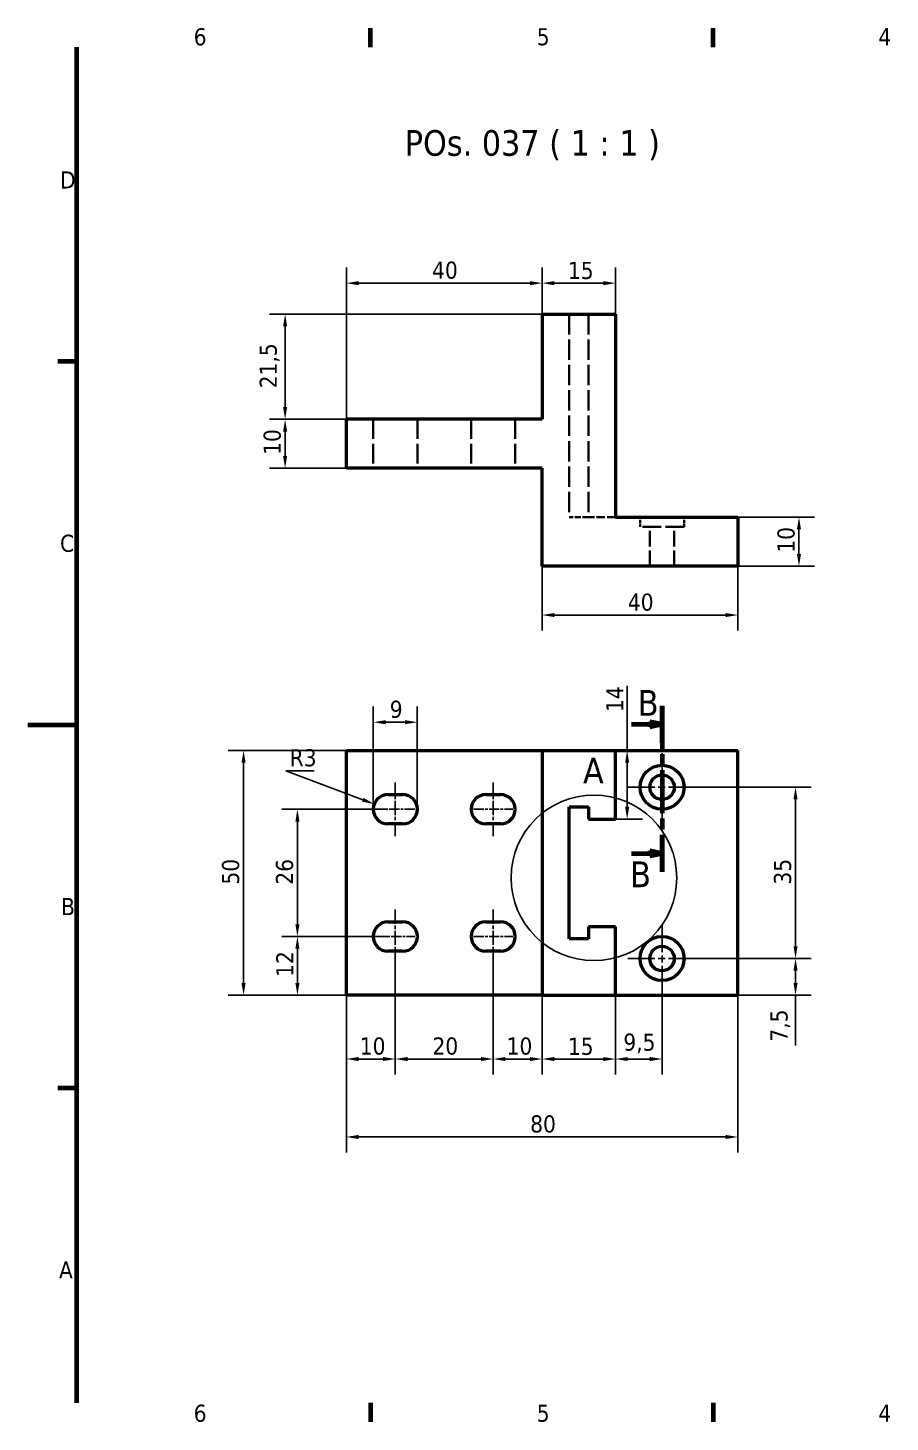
# Model space of a CAD drawing. Header units: millimetres. Extents: x 0 to 420, y 0 to 297.
# Drawn here: x 0 to 176.2, y 6 to 291 of the extents above; entities that cross this region are included whole.
import ezdxf

# ---------------------------------------------------------------- set-up
doc = ezdxf.new("R2010")
doc.units = ezdxf.units.MM
doc.linetypes.add('CHAIN', pattern=[0.3543, 0.2362, -0.0295, 0.0591, -0.0295])
doc.linetypes.add('DASHED', pattern=[0.2068, 0.1655, -0.0413])
for name, color, linetype, lineweight in [('Border (ISO)', 7, 'Continuous', 70), ('Center Mark (ISO)', 7, 'Continuous', 25), ('Centerline (ISO)', 7, 'Continuous', 25), ('Detail Boundary (ISO)', 7, 'Continuous', 25), ('Dimension (ISO)', 7, 'Continuous', 25), ('Hidden (ISO)', 7, 'DASHED', 35), ('Section Line (ISO)', 7, 'CHAIN', 70), ('Symbol (ISO)', 7, 'Continuous', 25), ('Visible (ISO)', 7, 'Continuous', 50)]:
    doc.layers.add(name, color=color, linetype=linetype, lineweight=lineweight)
doc.styles.add('Label Text (ISO)', font='tahoma.ttf')
doc.styles.add('Note Text (ISO)', font='tahoma.ttf')
doc.styles.add('Text Style45', font='tahoma.ttf')
doc.dimstyles.new('Default - Method 1b (ISO)', dxfattribs={"dimtxt": 3.5, "dimasz": 2.5, "dimexe": 3.175, "dimexo": 0, "dimgap": 0.762, "dimtad": 1, "dimtoh": 1, "dimrnd": 1e-08, "dimtxsty": 'Note Text (ISO)', "dimcen": 0.09, "dimdle": 10, "dimclrd": 256, "dimclre": 256, "dimclrt": 256, "dimazin": 2, "dimtfac": 1, "dimtmove": 0, "dimatfit": 3, "dimfxl": 0, "dimtolj": 1, "dimlwd": -1, "dimlwe": -1, "dimarcsym": 0})

# ---------------------------------------------------------------- blocks, each defined once
blk = doc.blocks.new('Borders Default Border')
at = {"layer": 'Border (ISO)'}
for p, q in [((70, 287), (70, 290.9)), ((140, 287), (140, 290.9)), ((10, 222.75), (6.1, 222.75)), ((10, 74.25), (6.1, 74.25)), ((70, 10), (70, 6.1)), ((140, 10), (140, 6.1))]:
    blk.add_line(p, q, dxfattribs=at)
at = {"layer": 'Border (ISO)', "flags": 128}
for points in [[(10, 10), (10, 287)], [(0, 148.5), (10, 148.5)]]:
    blk.add_lwpolyline(points, dxfattribs=at)
at = {"layer": 'Border (ISO)', "char_height": 3.5, "attachment_point": 7, "style": 'Note Text (ISO)'}
for s, insert in [('6', (33.88, 287.33)), ('5', (103.98, 287.33)), ('4', (173.78, 287.4)), ('D', (6.57, 258.13)), ('C', (6.56, 183.81)), ('B', (6.78, 109.63)), ('A', (6.36, 35.38)), ('6', (33.88, 6.03)), ('5', (103.98, 6.03)), ('4', (173.78, 6.1))]:
    blk.add_mtext(s, dxfattribs=dict(at, insert=insert))
blk = doc.blocks.new('*D5')
at = {"layer": 'Defpoints', "color": 0}
for p in [(105.07, 238.79), (105.07, 232.46), (65.07, 210.96)]:
    blk.add_point(p, dxfattribs=at)
at = {"layer": 'Dimension (ISO)'}
for p, q in [((65.07, 210.96), (65.07, 241.97)), ((105.07, 232.46), (105.07, 241.97)), ((67.57, 238.79), (102.57, 238.79))]:
    blk.add_line(p, q, dxfattribs=at)
for points in [[(67.57, 239.21), (67.57, 238.37), (65.07, 238.79)], [(102.57, 239.21), (102.57, 238.37), (105.07, 238.79)]]:
    blk.add_solid(points, dxfattribs=at)
at = {"layer": 'Dimension (ISO)', "insert": (82.59, 243.2), "char_height": 3.5, "attachment_point": 1, "style": 'Note Text (ISO)'}
blk.add_mtext('\\A1;40', dxfattribs=at)
blk = doc.blocks.new('*D6')
at = {"layer": 'Defpoints', "color": 0}
for p in [(120.07, 238.79), (105.07, 232.46), (120.07, 232.46)]:
    blk.add_point(p, dxfattribs=at)
at = {"layer": 'Dimension (ISO)'}
for p, q in [((105.07, 232.46), (105.07, 241.97)), ((120.07, 232.46), (120.07, 241.97)), ((107.57, 238.79), (117.57, 238.79))]:
    blk.add_line(p, q, dxfattribs=at)
for points in [[(107.57, 239.21), (107.57, 238.37), (105.07, 238.79)], [(117.57, 239.21), (117.57, 238.37), (120.07, 238.79)]]:
    blk.add_solid(points, dxfattribs=at)
at = {"layer": 'Dimension (ISO)', "insert": (110.34, 243.14), "char_height": 3.5, "attachment_point": 1, "style": 'Note Text (ISO)'}
blk.add_mtext('\\A1;15', dxfattribs=at)
blk = doc.blocks.new('*D7')
at = {"layer": 'Defpoints', "color": 0}
for p in [(110.57, 232.46), (52.56, 210.96), (65.07, 210.96)]:
    blk.add_point(p, dxfattribs=at)
at = {"layer": 'Dimension (ISO)'}
for p, q in [((110.57, 232.46), (49.39, 232.46)), ((52.56, 229.96), (52.56, 213.46)), ((65.07, 210.96), (49.39, 210.96))]:
    blk.add_line(p, q, dxfattribs=at)
for points in [[(52.14, 229.96), (52.98, 229.96), (52.56, 232.46)], [(52.14, 213.46), (52.98, 213.46), (52.56, 210.96)]]:
    blk.add_solid(points, dxfattribs=at)
at = {"layer": 'Dimension (ISO)', "insert": (47.36, 217.3), "char_height": 3.5, "attachment_point": 1, "rotation": 90, "style": 'Note Text (ISO)'}
blk.add_mtext('\\A1;21,5', dxfattribs=at)
blk = doc.blocks.new('*D8')
at = {"layer": 'Defpoints', "color": 0}
for p in [(65.07, 210.96), (52.56, 200.96), (65.07, 200.96)]:
    blk.add_point(p, dxfattribs=at)
at = {"layer": 'Dimension (ISO)'}
for p, q in [((65.07, 210.96), (49.39, 210.96)), ((52.56, 208.46), (52.56, 203.46)), ((65.07, 200.96), (49.39, 200.96))]:
    blk.add_line(p, q, dxfattribs=at)
for points in [[(52.14, 208.46), (52.98, 208.46), (52.56, 210.96)], [(52.14, 203.46), (52.98, 203.46), (52.56, 200.96)]]:
    blk.add_solid(points, dxfattribs=at)
at = {"layer": 'Dimension (ISO)', "insert": (48.16, 203.7), "char_height": 3.5, "attachment_point": 1, "rotation": 90, "style": 'Note Text (ISO)'}
blk.add_mtext('\\A1;10', dxfattribs=at)
blk = doc.blocks.new('*D9')
at = {"layer": 'Defpoints', "color": 0}
for p in [(65.07, 93.27), (145.07, 93.27), (145.07, 64.3)]:
    blk.add_point(p, dxfattribs=at)
at = {"layer": 'Dimension (ISO)'}
for p, q in [((65.07, 93.27), (65.07, 61.12)), ((145.07, 93.27), (145.07, 61.12)), ((67.57, 64.3), (142.57, 64.3))]:
    blk.add_line(p, q, dxfattribs=at)
for points in [[(67.57, 64.72), (67.57, 63.88), (65.07, 64.3)], [(142.57, 64.72), (142.57, 63.88), (145.07, 64.3)]]:
    blk.add_solid(points, dxfattribs=at)
at = {"layer": 'Dimension (ISO)', "insert": (102.63, 68.72), "char_height": 3.5, "attachment_point": 1, "style": 'Note Text (ISO)'}
blk.add_mtext('\\A1;80', dxfattribs=at)
blk = doc.blocks.new('2dDetail0')
at = {"layer": 'Detail Boundary (ISO)'}
blk.add_circle((115.66, 117.25), 16.92, dxfattribs=at)
at = {"layer": 'Detail Boundary (ISO)', "insert": (113.43, 136.55), "char_height": 5.25, "attachment_point": 7, "style": 'Label Text (ISO)'}
blk.add_mtext('A', dxfattribs=at)
blk = doc.blocks.new('*D15')
at = {"layer": 'Defpoints', "color": 0}
for p in [(120.07, 143.27), (122.44, 143.27), (120.07, 129.27)]:
    blk.add_point(p, dxfattribs=at)
at = {"layer": 'Dimension (ISO)'}
for p, q in [((122.44, 143.27), (122.44, 156.5)), ((120.07, 143.27), (125.61, 143.27)), ((122.44, 131.77), (122.44, 140.77)), ((120.07, 129.27), (125.61, 129.27))]:
    blk.add_line(p, q, dxfattribs=at)
for points in [[(122.02, 140.77), (122.86, 140.77), (122.44, 143.27)], [(122.02, 131.77), (122.86, 131.77), (122.44, 129.27)]]:
    blk.add_solid(points, dxfattribs=at)
at = {"layer": 'Dimension (ISO)', "insert": (118.16, 151.14), "char_height": 3.5, "attachment_point": 1, "rotation": 90, "style": 'Note Text (ISO)'}
blk.add_mtext('\\A1;14', dxfattribs=at)
blk = doc.blocks.new('*D16')
at = {"layer": 'Defpoints', "color": 0}
for p in [(75.07, 99.77), (65.07, 93.27), (75.07, 80.23)]:
    blk.add_point(p, dxfattribs=at)
at = {"layer": 'Dimension (ISO)'}
for p, q in [((75.07, 99.77), (75.07, 77.06)), ((65.07, 93.27), (65.07, 77.06)), ((67.57, 80.23), (72.57, 80.23))]:
    blk.add_line(p, q, dxfattribs=at)
for points in [[(67.57, 80.65), (67.57, 79.81), (65.07, 80.23)], [(72.57, 80.65), (72.57, 79.81), (75.07, 80.23)]]:
    blk.add_solid(points, dxfattribs=at)
at = {"layer": 'Dimension (ISO)', "insert": (67.81, 84.64), "char_height": 3.5, "attachment_point": 1, "style": 'Note Text (ISO)'}
blk.add_mtext('\\A1;10', dxfattribs=at)
blk = doc.blocks.new('*D17')
at = {"layer": 'Defpoints', "color": 0}
for p in [(75.07, 99.77), (95.07, 99.77), (95.07, 80.23)]:
    blk.add_point(p, dxfattribs=at)
at = {"layer": 'Dimension (ISO)'}
for p, q in [((75.07, 99.77), (75.07, 77.06)), ((95.07, 99.77), (95.07, 77.06)), ((77.57, 80.23), (92.57, 80.23))]:
    blk.add_line(p, q, dxfattribs=at)
for points in [[(77.57, 80.65), (77.57, 79.81), (75.07, 80.23)], [(92.57, 80.65), (92.57, 79.81), (95.07, 80.23)]]:
    blk.add_solid(points, dxfattribs=at)
at = {"layer": 'Dimension (ISO)', "insert": (82.67, 84.64), "char_height": 3.5, "attachment_point": 1, "style": 'Note Text (ISO)'}
blk.add_mtext('\\A1;20', dxfattribs=at)
blk = doc.blocks.new('*D18')
at = {"layer": 'Defpoints', "color": 0}
for p in [(95.07, 99.77), (105.07, 93.27), (105.07, 80.23)]:
    blk.add_point(p, dxfattribs=at)
at = {"layer": 'Dimension (ISO)'}
for p, q in [((95.07, 99.77), (95.07, 77.06)), ((105.07, 93.27), (105.07, 77.06)), ((97.57, 80.23), (102.57, 80.23))]:
    blk.add_line(p, q, dxfattribs=at)
for points in [[(97.57, 80.65), (97.57, 79.81), (95.07, 80.23)], [(102.57, 80.65), (102.57, 79.81), (105.07, 80.23)]]:
    blk.add_solid(points, dxfattribs=at)
at = {"layer": 'Dimension (ISO)', "insert": (97.81, 84.64), "char_height": 3.5, "attachment_point": 1, "style": 'Note Text (ISO)'}
blk.add_mtext('\\A1;10', dxfattribs=at)
blk = doc.blocks.new('*D19')
at = {"layer": 'Defpoints', "color": 0}
for p in [(105.07, 93.27), (120.07, 93.27), (120.07, 80.23)]:
    blk.add_point(p, dxfattribs=at)
at = {"layer": 'Dimension (ISO)'}
for p, q in [((105.07, 93.27), (105.07, 77.06)), ((120.07, 93.27), (120.07, 77.06)), ((107.57, 80.23), (117.57, 80.23))]:
    blk.add_line(p, q, dxfattribs=at)
for points in [[(107.57, 80.65), (107.57, 79.81), (105.07, 80.23)], [(117.57, 80.65), (117.57, 79.81), (120.07, 80.23)]]:
    blk.add_solid(points, dxfattribs=at)
at = {"layer": 'Dimension (ISO)', "insert": (110.34, 84.58), "char_height": 3.5, "attachment_point": 1, "style": 'Note Text (ISO)'}
blk.add_mtext('\\A1;15', dxfattribs=at)
blk = doc.blocks.new('*D20')
at = {"layer": 'Defpoints', "color": 0}
for p in [(120.07, 93.27), (129.57, 93.77), (129.57, 80.23)]:
    blk.add_point(p, dxfattribs=at)
at = {"layer": 'Dimension (ISO)'}
for p, q in [((120.07, 93.27), (120.07, 77.06)), ((129.57, 93.77), (129.57, 77.06)), ((122.57, 80.23), (127.07, 80.23))]:
    blk.add_line(p, q, dxfattribs=at)
for points in [[(122.57, 80.65), (122.57, 79.81), (120.07, 80.23)], [(127.07, 80.65), (127.07, 79.81), (129.57, 80.23)]]:
    blk.add_solid(points, dxfattribs=at)
at = {"layer": 'Dimension (ISO)', "insert": (121.67, 85.43), "char_height": 3.5, "attachment_point": 1, "style": 'Note Text (ISO)'}
blk.add_mtext('\\A1;9,5', dxfattribs=at)
blk = doc.blocks.new('*D21')
at = {"layer": 'Defpoints', "color": 0}
for p in [(55.07, 105.27), (73.57, 105.27), (65.07, 93.27)]:
    blk.add_point(p, dxfattribs=at)
at = {"layer": 'Dimension (ISO)'}
for p, q in [((73.57, 105.27), (51.9, 105.27)), ((55.07, 95.77), (55.07, 102.77)), ((65.07, 93.27), (51.9, 93.27))]:
    blk.add_line(p, q, dxfattribs=at)
for points in [[(54.66, 102.77), (55.49, 102.77), (55.07, 105.27)], [(54.66, 95.77), (55.49, 95.77), (55.07, 93.27)]]:
    blk.add_solid(points, dxfattribs=at)
at = {"layer": 'Dimension (ISO)', "insert": (50.74, 97.01), "char_height": 3.5, "attachment_point": 1, "rotation": 90, "style": 'Note Text (ISO)'}
blk.add_mtext('\\A1;12', dxfattribs=at)
blk = doc.blocks.new('*D22')
at = {"layer": 'Defpoints', "color": 0}
for p in [(55.07, 131.27), (73.57, 131.27), (73.57, 105.27)]:
    blk.add_point(p, dxfattribs=at)
at = {"layer": 'Dimension (ISO)'}
for p, q in [((73.57, 131.27), (51.9, 131.27)), ((55.07, 107.77), (55.07, 128.77)), ((73.57, 105.27), (51.9, 105.27))]:
    blk.add_line(p, q, dxfattribs=at)
for points in [[(54.66, 128.77), (55.49, 128.77), (55.07, 131.27)], [(54.66, 107.77), (55.49, 107.77), (55.07, 105.27)]]:
    blk.add_solid(points, dxfattribs=at)
at = {"layer": 'Dimension (ISO)', "insert": (50.67, 115.85), "char_height": 3.5, "attachment_point": 1, "rotation": 90, "style": 'Note Text (ISO)'}
blk.add_mtext('\\A1;26', dxfattribs=at)
blk = doc.blocks.new('*D23')
at = {"layer": 'Defpoints', "color": 0}
for p in [(65.07, 143.27), (44.07, 93.27), (65.07, 93.27)]:
    blk.add_point(p, dxfattribs=at)
at = {"layer": 'Dimension (ISO)'}
for p, q in [((65.07, 143.27), (40.89, 143.27)), ((44.07, 140.77), (44.07, 95.77)), ((65.07, 93.27), (40.89, 93.27))]:
    blk.add_line(p, q, dxfattribs=at)
for points in [[(43.65, 140.77), (44.49, 140.77), (44.07, 143.27)], [(43.65, 95.77), (44.49, 95.77), (44.07, 93.27)]]:
    blk.add_solid(points, dxfattribs=at)
at = {"layer": 'Dimension (ISO)', "insert": (39.66, 115.88), "char_height": 3.5, "attachment_point": 1, "rotation": 90, "style": 'Note Text (ISO)'}
blk.add_mtext('\\A1;50', dxfattribs=at)
blk = doc.blocks.new('*D24')
at = {"layer": 'Defpoints', "color": 0}
for p in [(79.57, 149.06), (70.57, 131.27), (79.57, 131.27)]:
    blk.add_point(p, dxfattribs=at)
at = {"layer": 'Dimension (ISO)'}
for p, q in [((70.57, 131.27), (70.57, 152.24)), ((79.57, 131.27), (79.57, 152.24)), ((73.07, 149.06), (77.07, 149.06))]:
    blk.add_line(p, q, dxfattribs=at)
for points in [[(73.07, 149.48), (73.07, 148.65), (70.57, 149.06)], [(77.07, 149.48), (77.07, 148.65), (79.57, 149.06)]]:
    blk.add_solid(points, dxfattribs=at)
at = {"layer": 'Dimension (ISO)', "insert": (73.94, 153.46), "char_height": 3.5, "attachment_point": 1, "style": 'Note Text (ISO)'}
blk.add_mtext('\\A1;9', dxfattribs=at)
blk = doc.blocks.new('*D25')
at = {"layer": 'Defpoints', "color": 0}
for p in [(70.77, 132.33), (73.57, 131.27)]:
    blk.add_point(p, dxfattribs=at)
at = {"layer": 'Dimension (ISO)'}
for p, q in [((58.47, 139.14), (52.72, 139.14)), ((52.72, 139.14), (68.43, 133.21))]:
    blk.add_line(p, q, dxfattribs=at)
blk.add_solid([(68.58, 133.6), (68.28, 132.82), (70.77, 132.33)], dxfattribs=at)
at = {"layer": 'Dimension (ISO)', "insert": (53.49, 143.55), "char_height": 3.5, "attachment_point": 1, "style": 'Note Text (ISO)'}
blk.add_mtext('\\A1;R3', dxfattribs=at)
blk = doc.blocks.new('*D26')
at = {"layer": 'Defpoints', "color": 0}
for p in [(136.57, 100.77), (145.07, 93.27), (156.85, 93.27)]:
    blk.add_point(p, dxfattribs=at)
at = {"layer": 'Dimension (ISO)'}
for p, q in [((136.57, 100.77), (160.02, 100.77)), ((156.85, 98.27), (156.85, 95.77)), ((145.07, 93.27), (160.02, 93.27)), ((156.85, 93.27), (156.85, 83.01))]:
    blk.add_line(p, q, dxfattribs=at)
for points in [[(156.43, 98.27), (157.27, 98.27), (156.85, 100.77)], [(156.43, 95.77), (157.27, 95.77), (156.85, 93.27)]]:
    blk.add_solid(points, dxfattribs=at)
at = {"layer": 'Dimension (ISO)', "insert": (151.72, 83.78), "char_height": 3.5, "attachment_point": 1, "rotation": 90, "style": 'Note Text (ISO)'}
blk.add_mtext('\\A1;7,5', dxfattribs=at)
blk = doc.blocks.new('*D27')
at = {"layer": 'Defpoints', "color": 0}
for p in [(136.57, 135.77), (156.85, 135.77), (136.57, 100.77)]:
    blk.add_point(p, dxfattribs=at)
at = {"layer": 'Dimension (ISO)'}
for p, q in [((136.57, 135.77), (160.02, 135.77)), ((156.85, 103.27), (156.85, 133.27)), ((136.57, 100.77), (160.02, 100.77))]:
    blk.add_line(p, q, dxfattribs=at)
for points in [[(156.43, 133.27), (157.27, 133.27), (156.85, 135.77)], [(156.43, 103.27), (157.27, 103.27), (156.85, 100.77)]]:
    blk.add_solid(points, dxfattribs=at)
at = {"layer": 'Dimension (ISO)', "insert": (152.44, 115.88), "char_height": 3.5, "attachment_point": 1, "rotation": 90, "style": 'Note Text (ISO)'}
blk.add_mtext('\\A1;35', dxfattribs=at)
blk = doc.blocks.new('2dTransSection0')
at = {"layer": 'Section Line (ISO)', "linetype": 'CHAIN', "ltscale": 37.226192}
blk.add_line((129.57, 152.43), (129.57, 118.47), dxfattribs=at)
at = {"layer": 'Section Line (ISO)', "linetype": 'Continuous', "lineweight": 140}
for p, q in [((129.57, 152.43), (129.57, 144.85)), ((129.57, 126.06), (129.57, 118.47))]:
    blk.add_line(p, q, dxfattribs=at)
at = {"layer": 'Section Line (ISO)', "linetype": 'Continuous'}
for p, q in [((123.3, 148.64), (127.07, 148.64)), ((129.57, 148.64), (127.07, 149.14)), ((127.07, 149.14), (127.07, 148.14)), ((127.07, 148.64), (129.57, 148.64)), ((127.07, 148.14), (129.57, 148.64)), ((129.57, 122.26), (127.07, 122.76)), ((127.07, 122.76), (127.07, 121.76)), ((123.3, 122.26), (127.07, 122.26)), ((127.07, 122.26), (129.57, 122.26)), ((127.07, 121.76), (129.57, 122.26))]:
    blk.add_line(p, q, dxfattribs=at)
at = {"layer": 'Section Line (ISO)', "linetype": 'Continuous', "flags": 128}
for points in [[(127.07, 148.14), (129.57, 148.64)], [(127.07, 121.76), (129.57, 122.26)]]:
    blk.add_lwpolyline(points, dxfattribs=at)
at = {"layer": 'Section Line (ISO)'}
for points in [[(127.07, 148.14), (129.57, 148.64), (127.07, 149.14), (127.07, 148.14)], [(127.07, 121.76), (129.57, 122.26), (127.07, 122.76), (127.07, 121.76)]]:
    blk.add_solid(points, dxfattribs=at)
at = {"layer": 'Section Line (ISO)', "char_height": 5.25, "attachment_point": 7, "style": 'Label Text (ISO)'}
for insert in [(124.62, 150.38), (123.06, 115.35)]:
    blk.add_mtext('B', dxfattribs=dict(at, insert=insert))
blk = doc.blocks.new('*D33')
at = {"layer": 'Defpoints', "color": 0}
for p in [(145.07, 190.96), (145.07, 180.96), (157.55, 180.96)]:
    blk.add_point(p, dxfattribs=at)
at = {"layer": 'Dimension (ISO)'}
for p, q in [((145.07, 190.96), (160.73, 190.96)), ((157.55, 188.46), (157.55, 183.46)), ((145.07, 180.96), (160.73, 180.96))]:
    blk.add_line(p, q, dxfattribs=at)
for points in [[(157.14, 188.46), (157.97, 188.46), (157.55, 190.96)], [(157.14, 183.46), (157.97, 183.46), (157.55, 180.96)]]:
    blk.add_solid(points, dxfattribs=at)
at = {"layer": 'Dimension (ISO)', "insert": (153.15, 183.7), "char_height": 3.5, "attachment_point": 1, "rotation": 90, "style": 'Note Text (ISO)'}
blk.add_mtext('\\A1;10', dxfattribs=at)
blk = doc.blocks.new('*D34')
at = {"layer": 'Defpoints', "color": 0}
for p in [(105.07, 180.96), (145.07, 180.96), (145.07, 170.96)]:
    blk.add_point(p, dxfattribs=at)
at = {"layer": 'Dimension (ISO)'}
for p, q in [((105.07, 180.96), (105.07, 167.79)), ((145.07, 180.96), (145.07, 167.79)), ((107.57, 170.96), (142.57, 170.96))]:
    blk.add_line(p, q, dxfattribs=at)
for points in [[(107.57, 171.38), (107.57, 170.55), (105.07, 170.96)], [(142.57, 171.38), (142.57, 170.55), (145.07, 170.96)]]:
    blk.add_solid(points, dxfattribs=at)
at = {"layer": 'Dimension (ISO)', "insert": (122.59, 175.37), "char_height": 3.5, "attachment_point": 1, "style": 'Note Text (ISO)'}
blk.add_mtext('\\A1;40', dxfattribs=at)

msp = doc.modelspace()

# ---------------------------------------------------------------- linework, layer by layer
at = {"layer": 'Center Mark (ISO)', "linetype": 'CHAIN', "ltscale": 23.990969}
for p, q in [((129.574, 142.767), (129.574, 128.767)), ((136.574, 135.767), (122.574, 135.767)), ((129.574, 107.767), (129.574, 93.767)), ((136.574, 100.767), (122.574, 100.767))]:
    msp.add_line(p, q, dxfattribs=at)
at = {"layer": 'Centerline (ISO)', "linetype": 'CHAIN', "ltscale": 12.223182}
for p, q in [((75.074, 125.767), (75.074, 136.767)), ((95.074, 125.767), (95.074, 136.767)), ((75.074, 110.767), (75.074, 99.767)), ((95.074, 110.767), (95.074, 99.767))]:
    msp.add_line(p, q, dxfattribs=at)
at = {"layer": 'Centerline (ISO)', "linetype": 'CHAIN', "ltscale": 8.88956}
for p, q in [((79.074, 131.267), (71.074, 131.267)), ((91.074, 131.267), (99.074, 131.267)), ((71.074, 105.267), (79.074, 105.267)), ((91.074, 105.267), (99.074, 105.267))]:
    msp.add_line(p, q, dxfattribs=at)
at = {"layer": 'Hidden (ISO)', "ltscale": 25.084623}
for p, q in [((110.574, 232.465), (110.574, 190.965)), ((114.574, 232.465), (114.574, 190.965))]:
    msp.add_line(p, q, dxfattribs=at)
at = {"layer": 'Hidden (ISO)', "ltscale": 24.17795}
for p, q in [((70.574, 210.965), (70.574, 200.965)), ((79.574, 210.965), (79.574, 200.965)), ((90.574, 210.965), (90.574, 200.965)), ((99.574, 210.965), (99.574, 200.965))]:
    msp.add_line(p, q, dxfattribs=at)
at = {"layer": 'Hidden (ISO)', "ltscale": 7.615002}
msp.add_line((114.574, 190.965), (110.574, 190.965), dxfattribs=at)
at = {"layer": 'Hidden (ISO)', "ltscale": 10.470666}
msp.add_line((120.074, 190.965), (114.574, 190.965), dxfattribs=at)
at = {"layer": 'Hidden (ISO)', "ltscale": 3.807451}
for p, q in [((125.074, 188.965), (125.074, 190.965)), ((134.074, 188.965), (134.074, 190.965))]:
    msp.add_line(p, q, dxfattribs=at)
at = {"layer": 'Hidden (ISO)', "ltscale": 22.78718}
msp.add_line((134.074, 188.965), (125.074, 188.965), dxfattribs=at)
at = {"layer": 'Hidden (ISO)', "ltscale": 19.34236}
for p, q in [((127.074, 180.965), (127.074, 188.965)), ((132.074, 180.965), (132.074, 188.965))]:
    msp.add_line(p, q, dxfattribs=at)
at = {"layer": 'Visible (ISO)'}
for p, q in [((105.074, 232.465), (105.074, 210.965)), ((105.074, 232.465), (120.074, 232.465)), ((120.074, 232.465), (120.074, 190.965)), ((105.074, 210.965), (65.074, 210.965)), ((65.074, 200.965), (65.074, 210.965)), ((105.074, 200.965), (65.074, 200.965)), ((105.074, 180.965), (105.074, 200.965)), ((120.074, 190.965), (145.074, 190.965)), ((145.074, 190.965), (145.074, 180.965)), ((145.074, 180.965), (105.074, 180.965)), ((65.074, 143.267), (105.074, 143.267)), ((65.074, 93.267), (65.074, 143.267)), ((105.074, 143.267), (105.074, 93.267)), ((105.074, 143.267), (120.074, 143.267)), ((120.074, 129.267), (120.074, 143.267)), ((120.074, 143.267), (145.074, 143.267)), ((145.074, 93.267), (145.074, 143.267)), ((73.574, 134.267), (76.574, 134.267)), ((93.574, 134.267), (96.574, 134.267)), ((110.574, 104.767), (110.574, 131.767)), ((110.574, 131.767), (114.574, 131.767)), ((114.574, 131.767), (114.574, 129.267)), ((76.574, 128.267), (73.574, 128.267)), ((96.574, 128.267), (93.574, 128.267)), ((114.574, 129.267), (120.074, 129.267)), ((73.574, 108.267), (76.574, 108.267)), ((93.574, 108.267), (96.574, 108.267)), ((120.074, 107.267), (114.574, 107.267)), ((114.574, 107.267), (114.574, 104.767)), ((120.074, 93.267), (120.074, 107.267)), ((114.574, 104.767), (110.574, 104.767)), ((76.574, 102.267), (73.574, 102.267)), ((96.574, 102.267), (93.574, 102.267)), ((105.074, 93.267), (65.074, 93.267)), ((105.074, 93.267), (120.074, 93.267)), ((120.074, 93.267), (145.074, 93.267))]:
    msp.add_line(p, q, dxfattribs=at)
for centre, radius in [((129.574, 135.767), 4.5), ((129.574, 135.767), 2.5), ((129.574, 100.767), 4.5), ((129.574, 100.767), 2.5)]:
    msp.add_circle(centre, radius, dxfattribs=at)
for centre, start, end in [((73.574, 131.267), 90, 270), ((76.574, 131.267), 270, 90), ((93.574, 131.267), 90, 270), ((96.574, 131.267), 270, 90), ((73.574, 105.267), 90, 270), ((76.574, 105.267), 270, 90), ((93.574, 105.267), 90, 270), ((96.574, 105.267), 270, 90)]:
    msp.add_arc(centre, 3, start, end, dxfattribs=at)

# ---------------------------------------------------------------- block references
msp.add_blockref('Borders Default Border', (0, 0))
at = {"layer": 'Detail Boundary (ISO)'}
msp.add_blockref('2dDetail0', (0, 0), dxfattribs=at)
at = {"layer": 'Section Line (ISO)'}
msp.add_blockref('2dTransSection0', (0, 0), dxfattribs=at)

# ---------------------------------------------------------------- texts
at = {"layer": 'Symbol (ISO)', "insert": (77.011, 263.88), "char_height": 5.24, "attachment_point": 7, "style": 'Text Style45'}
msp.add_mtext('POs. 037 ( 1 : 1 )', dxfattribs=at)

# ---------------------------------------------------------------- dimensions: what is measured, and where the dimension line sits
at = {"layer": 'Dimension (ISO)'}
for base, p1, p2, angle, override, picture, middle in [((105.074, 238.79), (65.074, 210.965), (105.074, 232.465), 180, {"dimgap": 0.762, "dimtoh": 0, "dimdec": 2, "dimtol": 0, "dimlim": 0, "dimtp": 0, "dimtm": 0, "dimtdec": 2, "dimtofl": 0, "dimatfit": 1}, '*D5', (85.074, 238.79)), ((120.074, 238.79), (105.074, 232.465), (120.074, 232.465), 180, {"dimgap": 0.762, "dimtoh": 0, "dimdec": 2, "dimtol": 0, "dimlim": 0, "dimtp": 0, "dimtm": 0, "dimtdec": 2, "dimtofl": 0, "dimatfit": 1}, '*D6', (112.574, 238.79)), ((52.561, 210.965), (110.574, 232.465), (65.074, 210.965), 90, {"dimgap": 0.762, "dimtoh": 0, "dimdec": 2, "dimtol": 0, "dimlim": 0, "dimtp": 0, "dimtm": 0, "dimtdec": 2, "dimtofl": 0, "dimatfit": 1}, '*D7', (52.561, 221.715)), ((52.561, 200.965), (65.074, 210.965), (65.074, 200.965), 90, {"dimgap": 0.762, "dimtoh": 0, "dimdec": 2, "dimtol": 0, "dimlim": 0, "dimtp": 0, "dimtm": 0, "dimtdec": 2, "dimtofl": 0, "dimatfit": 1}, '*D8', (52.561, 205.965)), ((157.555, 180.965), (145.074, 190.965), (145.074, 180.965), 270, {"dimgap": 0.762, "dimtoh": 0, "dimdec": 2, "dimtol": 0, "dimlim": 0, "dimtp": 0, "dimtm": 0, "dimtdec": 2, "dimtofl": 0, "dimatfit": 1}, '*D33', (157.555, 185.965)), ((122.438, 143.267), (120.074, 129.267), (120.074, 143.267), 270, {"dimgap": 0.762, "dimtoh": 0, "dimdec": 2, "dimtol": 0, "dimlim": 0, "dimtp": 0, "dimtm": 0, "dimtdec": 2, "dimtofl": 0, "dimatfit": 2}, '*D15', (122.438, 153.438)), ((79.574, 149.063), (70.574, 131.267), (79.574, 131.267), 180, {"dimgap": 0.762, "dimtoh": 0, "dimdec": 2, "dimtol": 0, "dimlim": 0, "dimtp": 0, "dimtm": 0, "dimtdec": 2, "dimtofl": 0, "dimatfit": 1}, '*D24', (75.074, 149.063)), ((44.068, 93.267), (65.074, 143.267), (65.074, 93.267), 270, {"dimgap": 0.762, "dimtoh": 0, "dimdec": 2, "dimtol": 0, "dimlim": 0, "dimtp": 0, "dimtm": 0, "dimtdec": 2, "dimtofl": 0, "dimatfit": 1}, '*D23', (44.068, 118.267)), ((156.85, 135.767), (136.574, 100.767), (136.574, 135.767), 90, {"dimgap": 0.762, "dimtoh": 0, "dimdec": 2, "dimtol": 0, "dimlim": 0, "dimtp": 0, "dimtm": 0, "dimtdec": 2, "dimtofl": 0, "dimatfit": 1}, '*D27', (156.85, 118.267)), ((55.074, 131.267), (73.574, 105.267), (73.574, 131.267), 90, {"dimgap": 0.762, "dimtoh": 0, "dimdec": 2, "dimtol": 0, "dimlim": 0, "dimtp": 0, "dimtm": 0, "dimtdec": 2, "dimtofl": 0, "dimatfit": 1}, '*D22', (55.074, 118.267)), ((55.074, 105.267), (65.074, 93.267), (73.574, 105.267), 90, {"dimgap": 0.762, "dimtoh": 0, "dimdec": 2, "dimtol": 0, "dimlim": 0, "dimtp": 0, "dimtm": 0, "dimtdec": 2, "dimtofl": 0, "dimatfit": 1}, '*D21', (55.074, 99.267)), ((95.074, 80.23), (75.074, 99.767), (95.074, 99.767), 180, {"dimgap": 0.762, "dimtoh": 0, "dimdec": 2, "dimtol": 0, "dimlim": 0, "dimtp": 0, "dimtm": 0, "dimtdec": 2, "dimtofl": 0, "dimatfit": 1}, '*D17', (85.074, 80.23)), ((105.074, 80.23), (95.074, 99.767), (105.074, 93.267), 180, {"dimgap": 0.762, "dimtoh": 0, "dimdec": 2, "dimtol": 0, "dimlim": 0, "dimtp": 0, "dimtm": 0, "dimtdec": 2, "dimtofl": 0, "dimatfit": 1}, '*D18', (100.074, 80.23)), ((156.85, 93.267), (136.574, 100.767), (145.074, 93.267), 90, {"dimgap": 0.762, "dimtoh": 0, "dimdec": 2, "dimtol": 0, "dimlim": 0, "dimtp": 0, "dimtm": 0, "dimtdec": 2, "dimtofl": 0, "dimatfit": 2}, '*D26', (156.85, 86.891)), ((120.074, 80.23), (105.074, 93.267), (120.074, 93.267), 180, {"dimgap": 0.762, "dimtoh": 0, "dimdec": 2, "dimtol": 0, "dimlim": 0, "dimtp": 0, "dimtm": 0, "dimtdec": 2, "dimtofl": 0, "dimatfit": 1}, '*D19', (112.574, 80.23))]:
    dim = msp.add_linear_dim(base=base, p1=p1, p2=p2, angle=angle, dimstyle='Default - Method 1b (ISO)', override=override, dxfattribs=at)
    dim.commit()
    dim.dimension.update_dxf_attribs({"geometry": picture, "text_midpoint": middle, "dimtype": 160})
for base, p1, p2, picture, middle in [((145.074, 170.965), (105.074, 180.965), (145.074, 180.965), '*D34', (125.074, 170.965)), ((75.074, 80.23), (65.074, 93.267), (75.074, 99.767), '*D16', (70.074, 80.23)), ((145.074, 64.299), (65.074, 93.267), (145.074, 93.267), '*D9', (105.074, 64.299)), ((129.574, 80.23), (120.074, 93.267), (129.574, 93.767), '*D20', (124.824, 80.23))]:
    dim = msp.add_linear_dim(base=base, p1=p1, p2=p2, dimstyle='Default - Method 1b (ISO)', override={"dimgap": 0.762, "dimtoh": 0, "dimdec": 2, "dimtol": 0, "dimlim": 0, "dimtp": 0, "dimtm": 0, "dimtdec": 2, "dimtofl": 0, "dimatfit": 1}, dxfattribs=at)
    dim.commit()
    dim.dimension.update_dxf_attribs({"geometry": picture, "text_midpoint": middle, "dimtype": 160})
dim = msp.add_radius_dim(center=(73.574, 131.267), mpoint=(70.767, 132.327), dimstyle='Default - Method 1b (ISO)', override={"dimgap": 0.762, "dimtih": 1, "dimdec": 2, "dimlfac": 1, "dimcen": 0, "dimtol": 0, "dimlim": 0, "dimtp": 0, "dimtm": 0, "dimtdec": 2, "dimtofl": 0}, dxfattribs=at)
dim.commit()
dim.dimension.update_dxf_attribs({"geometry": '*D25', "text_midpoint": (55.98, 139.138), "dimtype": 164})

doc.saveas('drawing.dxf')
